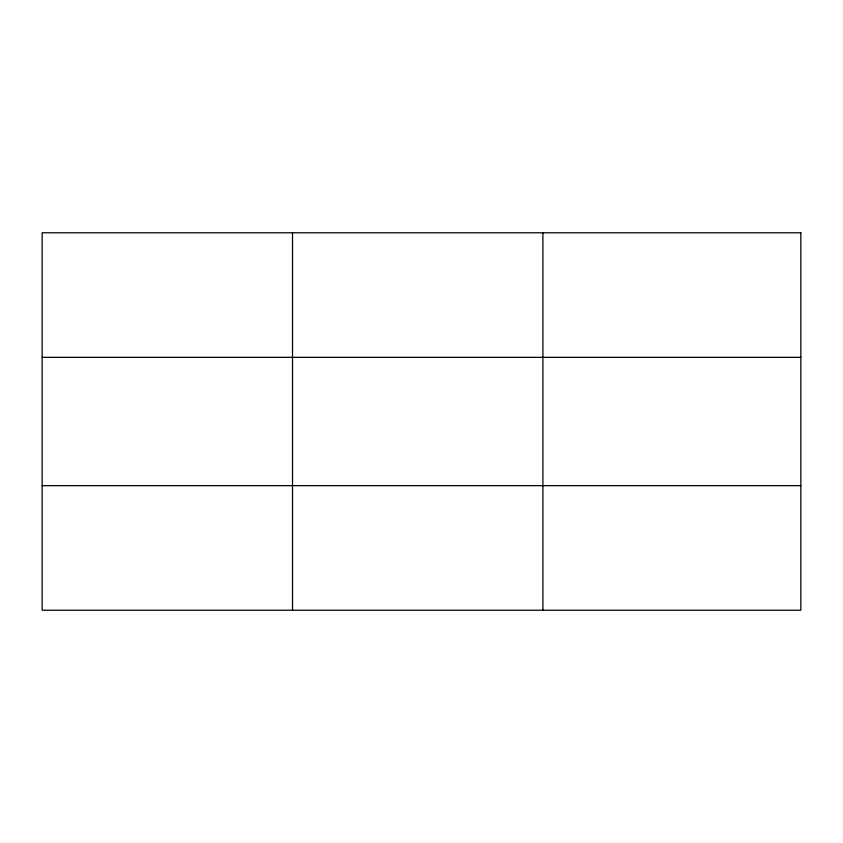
<?xml version="1.0" encoding="UTF-8"?>
<svg xmlns="http://www.w3.org/2000/svg" width="843" height="843" viewBox="0 0 843 843"><rect width="100%" height="100%" fill="white"/><g stroke="black" fill="none" stroke-linecap="round" stroke-linejoin="round"><path stroke-width="1.26" d="M292.521 610.227L292.521 232.773M542.892 610.227L542.892 232.773M42.15 357.337L800.85 357.337M42.15 485.663L800.85 485.663M800.85 232.773L800.85 610.227L42.15 610.227L42.15 232.773L800.85 232.773"/></g></svg>
